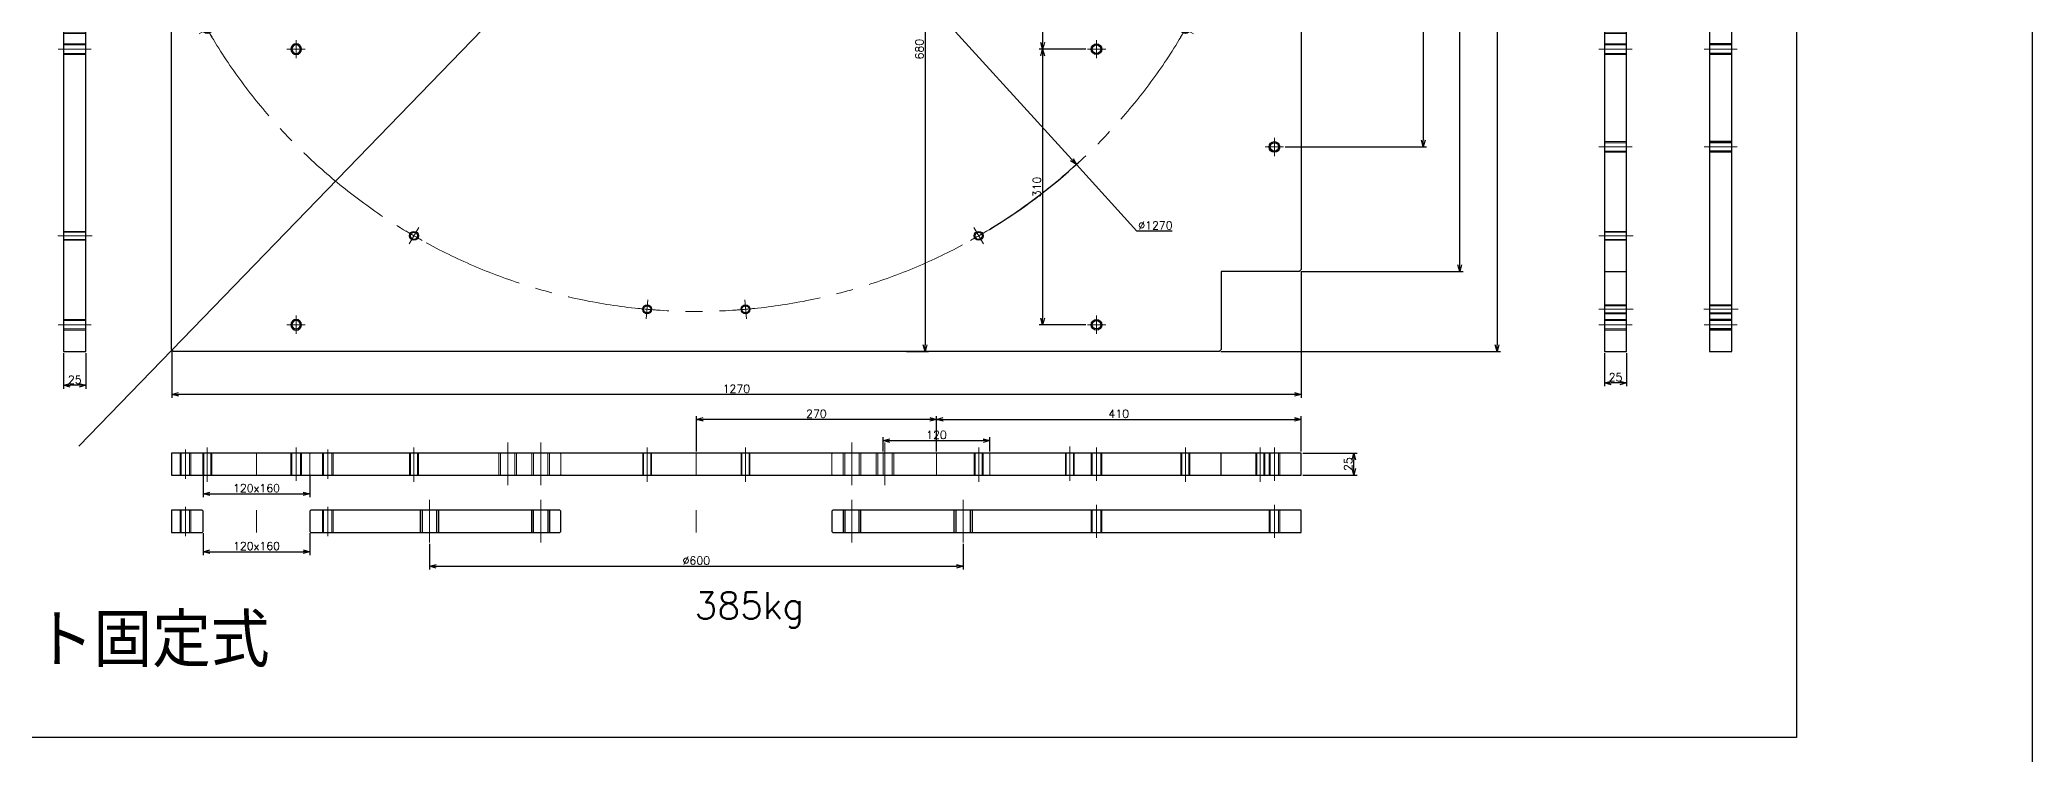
# Model space of a CAD drawing. Header units: millimetres. Extents: x -16130 to 36813, y -8099 to 27484.
# Drawn here: x 34573 to 36813, y 16771 to 17574 of the extents above; entities that cross this region are included whole.
import ezdxf

# ---------------------------------------------------------------- set-up
doc = ezdxf.new("R2010")
doc.units = ezdxf.units.MM
doc.header["$LTSCALE"] = 6
doc.header["$PDMODE"] = 99
doc.header["$PDSIZE"] = 1
doc.linetypes.add('CENTER2', pattern=[28.575, 19.05, -3.175, 3.175, -3.175])
doc.linetypes.add('HIDDEN', pattern=[9.525, 6.35, -3.175])
for name, color, linetype, lineweight in [('04_HIDDEN', 2, 'HIDDEN', 13), ('05_CENTER', 4, 'CENTER2', 13), ('08_DIM', 3, 'Continuous', 13)]:
    doc.layers.add(name, color=color, linetype=linetype, lineweight=lineweight)
doc.layers.add('10_DRAFT', color=8, linetype='Continuous', lineweight=0, plot=False)
doc.styles.add('KSS_TXT', font='txt.shx', dxfattribs={"bigfont": 'extfont2.shx'})
doc.dimstyles.new('KSS_DIM', dxfattribs={"dimtxt": 3, "dimasz": 2.5, "dimexe": 1.25, "dimexo": 0.625, "dimtad": 1, "dimdsep": 46, "dimtxsty": 'KSS_TXT', "dimblk": 'OPEN30', "dimcen": 0, "dimazin": 2, "dimtfac": 0.75, "dimtmove": 0, "dimatfit": 3, "dimldrblk": 'OPEN30', "dimfxl": 1, "dimtolj": 1, "dimarcsym": 0})
doc.dimstyles.new('KSS_DIM$3', dxfattribs={"dimtxt": 3, "dimasz": 2.5, "dimexe": 1.25, "dimexo": 0.625, "dimtad": 1, "dimtih": 1, "dimtoh": 1, "dimdsep": 46, "dimtxsty": 'KSS_TXT', "dimblk": 'OPEN30', "dimcen": 0, "dimazin": 2, "dimtfac": 0.75, "dimtofl": 0, "dimtmove": 0, "dimatfit": 3, "dimldrblk": 'OPEN30', "dimfxl": 1, "dimtolj": 1, "dimarcsym": 0})

# ---------------------------------------------------------------- blocks, each defined once
blk = doc.blocks.new('M12Tz_1_1_1')
at = {"color": 0}
for radius in [6, 4.75]:
    blk.add_circle((0, 0), radius, dxfattribs=at)
at = {"layer": '05_CENTER'}
for p, q in [((10.3, 0), (-10.3, 0)), ((0, -10.3), (0, 10.3))]:
    blk.add_line(p, q, dxfattribs=at)
blk = doc.blocks.new('M10Tz_1_1_1')
at = {"color": 0}
for radius in [5, 4]:
    blk.add_circle((0, 0), radius, dxfattribs=at)
at = {"layer": '05_CENTER'}
for p, q in [((8.3, 0), (-8.3, 0)), ((0, -8.3), (0, 8.3))]:
    blk.add_line(p, q, dxfattribs=at)
blk = doc.blocks.new('A$C20874801_1_1')
at = {"color": 0}
for points in [[(-590, 306.8), (-590, 678), (-588, 680), (588, 680), (590, 678), (590, 590)], [(590, 590), (678, 590), (680, 588), (680, -588), (678, -590), (590, -590)], [(590, -590), (590, -678), (588, -680), (-588, -680), (-590, -678), (-590, -306.8)]]:
    blk.add_lwpolyline(points, dxfattribs=at)
blk.add_lwpolyline([(-507.9, -249.1), (-431.8, -224.4, 0.414214), (-418.9, -199.2), (-456, -85.1, 0.414214), (-481.2, -72.2), (-557.3, -97, 0.414214), (-570.2, -122.2), (-533.1, -236.3, 0.414214)], format="xyb", close=True, dxfattribs=at)
for centre, radius in [((-55.3, 632.6), 5), ((-55.3, 632.6), 4), ((55.3, 632.6), 5), ((55.3, 632.6), 4), ((-317.5, 549.9), 5), ((-317.5, 549.9), 4), ((317.5, 549.9), 5), ((317.5, 549.9), 4), ((-549.9, 317.5), 5), ((-549.9, 317.5), 4), ((549.9, 317.5), 5), ((549.9, 317.5), 4), ((-212.1, 212.1), 10), ((-212.1, 212.1), 8), ((212.1, 212.1), 10), ((212.1, 212.1), 8), ((-67, 161.7), 10), ((-67, 161.7), 8), ((67, 161.7), 10), ((67, 161.7), 8), ((-161.7, 67), 10), ((-161.7, 67), 8), ((161.7, 67), 10), ((161.7, 67), 8), ((635, 0), 5), ((635, 0), 4), ((-161.7, -67), 10), ((-161.7, -67), 8), ((161.7, -67), 10), ((161.7, -67), 8), ((-67, -161.7), 10), ((-67, -161.7), 8), ((67, -161.7), 10), ((67, -161.7), 8), ((-212.1, -212.1), 10), ((-212.1, -212.1), 8), ((212.1, -212.1), 10), ((212.1, -212.1), 8), ((-549.9, -317.5), 5), ((-549.9, -317.5), 4), ((549.9, -317.5), 5), ((549.9, -317.5), 4), ((-317.5, -549.9), 5), ((-317.5, -549.9), 4), ((317.5, -549.9), 5), ((317.5, -549.9), 4), ((-55.3, -632.6), 5), ((-55.3, -632.6), 4), ((55.3, -632.6), 5), ((55.3, -632.6), 4)]:
    blk.add_circle(centre, radius, dxfattribs=at)
blk.add_circle((0, 0), 152.5)
at = {"layer": '04_HIDDEN'}
blk.add_lwpolyline([(-590, -306.8), (-590, 306.8)], dxfattribs=at)
blk.add_circle((270, 0), 60, dxfattribs=at)
at = {"layer": '05_CENTER'}
for p, q in [((-54.4, 622), (-56.3, 643.2)), ((54.4, 622), (56.3, 643.2)), ((-312.2, 540.7), (-322.8, 559.1)), ((312.2, 540.7), (322.8, 559.1)), ((-540.7, 312.2), (-559.1, 322.8)), ((540.7, 312.2), (559.1, 322.8)), ((0, -234.4), (0, 234.4)), ((-200.3, 200.3), (-224, 224)), ((200.3, 200.3), (224, 224)), ((-60.6, 146.2), (-73.4, 177.1)), ((60.6, 146.2), (73.4, 177.1)), ((-146.2, 60.6), (-177.2, 73.4)), ((146.2, 60.6), (177.1, 73.4)), ((270, 70.1), (270, -70.1)), ((446.8, 0), (-234.4, 0)), ((624.4, 0), (645.6, 0)), ((-146.2, -60.6), (-177.2, -73.4)), ((146.2, -60.6), (177.1, -73.4)), ((-524.3, -69.2), (-464.8, -252.2)), ((-567, -184.2), (-422.1, -137.1)), ((-60.6, -146.2), (-73.4, -177.1)), ((60.5, -146.2), (73.4, -177.2)), ((-200.3, -200.3), (-224, -224)), ((200.3, -200.3), (224, -224)), ((-540.7, -312.2), (-559.1, -322.8)), ((540.7, -312.2), (559.1, -322.8)), ((-312.2, -540.7), (-322.8, -559.1)), ((312.2, -540.7), (322.8, -559.1)), ((-54.4, -622), (-56.3, -643.2)), ((54.4, -622), (56.3, -643.2))]:
    blk.add_line(p, q, dxfattribs=at)
blk.add_circle((0, 0), 175, dxfattribs=at)
for centre, radius, start, end in [((0.3, 0), 635, 94.0629, 95.9848), ((-0.3, 0), 635, 84.0152, 85.9371), ((0, 0), 635, 119.0391, 120.9609), ((0, 0), 635, 59.0391, 60.9609), ((0, 0), 635, 149.0391, 150.9609), ((0, 0), 635, 29.0391, 30.9609), ((0, 0), 300, 132.2591, 137.7409), ((0, 0), 300, 42.2591, 47.7409), ((0, 0), 635, 359.0391, 0.9609), ((0, 0), 300, 222.2591, 227.7409), ((0, 0), 300, 312.2591, 317.7409), ((0, 0), 635, 209.0391, 210.9609), ((0, 0), 635, 329.0391, 330.9609), ((0, 0), 635, 239.0391, 240.9609), ((0, 0), 635, 299.0391, 300.9609), ((0.3, 0), 635, 264.0152, 265.9371), ((-0.3, 0), 635, 274.0629, 275.9848)]:
    blk.add_arc(centre, radius, start, end, dxfattribs=at)
at = {"rotation": 180}
blk.add_blockref('M12Tz_1_1_1', (-450, 650), dxfattribs=at)
at = {"xscale": -1}
for p, rotation in [((450, 650), 180), ((650, 450), 180), ((-449.4, -40.9), 17.99942989085299), ((-568.2, -79.5), 17.99942989085299), ((-418.5, -136), 17.99942989085299), ((-570.6, -185.4), 17.99942989085299), ((-387.6, -231.1), 17.99942989085299), ((-506.4, -269.7), 17.99942989085299)]:
    blk.add_blockref('M12Tz_1_1_1', p, dxfattribs=dict(at, rotation=rotation))
for p in [(-450, 340), (-450, -340), (-450, -650)]:
    blk.add_blockref('M12Tz_1_1_1', p, dxfattribs=at)
for p in [(450, 340), (450, -340), (650, -450), (450, -650)]:
    blk.add_blockref('M12Tz_1_1_1', p)
at = {"layer": '04_HIDDEN'}
for p in [(420, 30), (420, -30)]:
    blk.add_blockref('M10Tz_1_1_1', p, dxfattribs=at)
blk = doc.blocks.new('_Open30')
at = {"color": 0, "linetype": 'ByBlock', "lineweight": -2}
for p, q in [((-1, 0.27), (0, 0)), ((0, 0), (-1, -0.27)), ((0, 0), (-1, 0))]:
    blk.add_line(p, q, dxfattribs=at)
blk = doc.blocks.new('*D1845')
at = {"layer": '08_DIM', "color": 0, "lineweight": -2, "transparency": 16777216}
for p, q in [((35973.4, 18353.6), (36132.3, 18353.6)), ((36128.6, 18346.1), (36128.6, 17461.1)), ((35973.4, 17453.6), (36132.3, 17453.6))]:
    blk.add_line(p, q, dxfattribs=at)
at = {"layer": 'Defpoints', "color": 0, "transparency": 16777216}
for p in [(35971.5, 18353.6), (35971.5, 17453.6), (36128.6, 17453.6)]:
    blk.add_point(p, dxfattribs=at)
at = {"layer": '08_DIM', "color": 0, "lineweight": -2, "transparency": 16777216, "xscale": 7.5, "yscale": 7.5, "zscale": 7.5}
for p, rotation in [((36128.6, 18353.6), 90), ((36128.6, 17453.6), 270)]:
    blk.add_blockref('_Open30', p, dxfattribs=dict(at, rotation=rotation))
at = {"layer": '08_DIM', "color": 0, "transparency": 16777216, "insert": (36122.2, 17903.6), "char_height": 9, "attachment_point": 5, "rotation": 90, "style": 'KSS_TXT'}
blk.add_mtext('\\A1;900', dxfattribs=at)
blk = doc.blocks.new('*D1846')
at = {"layer": '08_DIM', "color": 0, "lineweight": -2, "transparency": 16777216}
for p, q in [((35991, 18493.6), (36173.4, 18493.6)), ((36169.6, 17321.1), (36169.6, 18486.1)), ((35991, 17313.6), (36173.4, 17313.6))]:
    blk.add_line(p, q, dxfattribs=at)
at = {"layer": 'Defpoints', "color": 0, "transparency": 16777216}
for p in [(35989.2, 18493.6), (36169.6, 18493.6), (35989.2, 17313.6)]:
    blk.add_point(p, dxfattribs=at)
at = {"layer": '08_DIM', "color": 0, "lineweight": -2, "transparency": 16777216, "xscale": 7.5, "yscale": 7.5, "zscale": 7.5}
for p, rotation in [((36169.6, 18493.6), 90), ((36169.6, 17313.6), 270)]:
    blk.add_blockref('_Open30', p, dxfattribs=dict(at, rotation=rotation))
at = {"layer": '08_DIM', "color": 0, "transparency": 16777216, "insert": (36163.3, 17903.6), "char_height": 9, "attachment_point": 5, "rotation": 90, "style": 'KSS_TXT'}
blk.add_mtext('\\A1;1180', dxfattribs=at)
blk = doc.blocks.new('*D1847')
at = {"layer": '08_DIM', "color": 0, "lineweight": -2, "transparency": 16777216}
for p, q in [((35901, 18583.6), (36215.3, 18583.6)), ((36211.6, 18576.1), (36211.6, 17231.1)), ((35901, 17223.6), (36215.3, 17223.6))]:
    blk.add_line(p, q, dxfattribs=at)
at = {"layer": 'Defpoints', "color": 0, "transparency": 16777216}
for p in [(35899.2, 18583.6), (35899.2, 17223.6), (36211.6, 17223.6)]:
    blk.add_point(p, dxfattribs=at)
at = {"layer": '08_DIM', "color": 0, "lineweight": -2, "transparency": 16777216, "xscale": 7.5, "yscale": 7.5, "zscale": 7.5}
for p, rotation in [((36211.6, 18583.6), 90), ((36211.6, 17223.6), 270)]:
    blk.add_blockref('_Open30', p, dxfattribs=dict(at, rotation=rotation))
at = {"layer": '08_DIM', "color": 0, "transparency": 16777216, "insert": (36205.2, 17903.6), "char_height": 9, "attachment_point": 5, "rotation": 90, "style": 'KSS_TXT'}
blk.add_mtext('\\A1;1360', dxfattribs=at)
blk = doc.blocks.new('*D1850')
at = {"layer": '08_DIM', "color": 0, "lineweight": -2, "transparency": 16777216}
for p, q in [((35749, 18243.6), (35696.8, 18243.6)), ((35700.5, 18236.1), (35700.5, 17571.1)), ((35749, 17563.6), (35696.8, 17563.6))]:
    blk.add_line(p, q, dxfattribs=at)
at = {"layer": 'Defpoints', "color": 0, "transparency": 16777216}
for p in [(35750.8, 18243.6), (35700.5, 17563.6), (35750.8, 17563.6)]:
    blk.add_point(p, dxfattribs=at)
at = {"layer": '08_DIM', "color": 0, "lineweight": -2, "transparency": 16777216, "xscale": 7.5, "yscale": 7.5, "zscale": 7.5}
for p, rotation in [((35700.5, 18243.6), 90), ((35700.5, 17563.6), 270)]:
    blk.add_blockref('_Open30', p, dxfattribs=dict(at, rotation=rotation))
at = {"layer": '08_DIM', "color": 0, "transparency": 16777216, "insert": (35694.1, 17903.6), "char_height": 9, "attachment_point": 5, "rotation": 90, "style": 'KSS_TXT'}
blk.add_mtext('\\A1;680', dxfattribs=at)
blk = doc.blocks.new('*D1851')
at = {"layer": '08_DIM', "color": 0, "lineweight": -2, "transparency": 16777216}
for p, q in [((35749, 17563.6), (35696.8, 17563.6)), ((35700.5, 17556.1), (35700.5, 17261.1)), ((35749, 17253.6), (35696.8, 17253.6))]:
    blk.add_line(p, q, dxfattribs=at)
at = {"layer": 'Defpoints', "color": 0, "transparency": 16777216}
for p in [(35750.8, 17563.6), (35700.5, 17253.6), (35750.8, 17253.6)]:
    blk.add_point(p, dxfattribs=at)
at = {"layer": '08_DIM', "color": 0, "lineweight": -2, "transparency": 16777216, "xscale": 7.5, "yscale": 7.5, "zscale": 7.5}
for p, rotation in [((35700.5, 17563.6), 90), ((35700.5, 17253.6), 270)]:
    blk.add_blockref('_Open30', p, dxfattribs=dict(at, rotation=rotation))
at = {"layer": '08_DIM', "color": 0, "transparency": 16777216, "insert": (35694.1, 17408.6), "char_height": 9, "attachment_point": 5, "rotation": 90, "style": 'KSS_TXT'}
blk.add_mtext('\\A1;310', dxfattribs=at)
blk = doc.blocks.new('*D1852')
at = {"layer": '08_DIM', "color": 0, "lineweight": -2, "transparency": 16777216}
for p, q in [((35547.5, 17903.6), (35572.2, 17903.6)), ((35568.4, 17896.1), (35568.4, 17231.1)), ((35547.5, 17223.6), (35572.2, 17223.6))]:
    blk.add_line(p, q, dxfattribs=at)
at = {"layer": 'Defpoints', "color": 0, "transparency": 16777216}
for p in [(35545.6, 17903.6), (35545.6, 17223.6), (35568.4, 17223.6)]:
    blk.add_point(p, dxfattribs=at)
at = {"layer": '08_DIM', "color": 0, "lineweight": -2, "transparency": 16777216, "xscale": 7.5, "yscale": 7.5, "zscale": 7.5}
for p, rotation in [((35568.4, 17903.6), 90), ((35568.4, 17223.6), 270)]:
    blk.add_blockref('_Open30', p, dxfattribs=dict(at, rotation=rotation))
at = {"layer": '08_DIM', "color": 0, "transparency": 16777216, "insert": (35562, 17563.6), "char_height": 9, "attachment_point": 5, "rotation": 90, "style": 'KSS_TXT'}
blk.add_mtext('\\A1;680', dxfattribs=at)
blk = doc.blocks.new('A$C52421B65_1_1')
at = {"color": 0}
blk.add_line((590, 0), (590, 25), dxfattribs=at)
blk.add_lwpolyline([(-590, 0), (680, 0), (680, 25), (-590, 25)], close=True, dxfattribs=at)
at = {"layer": '04_HIDDEN', "color": 9}
for p, q in [((-580.5, 25), (-580.5, 0)), ((-579.3, 25), (-579.3, 0)), ((-569.8, 25), (-569.8, 0)), ((-568.5, 25), (-568.5, 0)), ((-554.5, 24), (-555.5, 25)), ((-554.9, 25), (-554.9, 0)), ((-554.5, 1), (-554.5, 24)), ((-553.9, 25), (-553.9, 0)), ((-545.9, 25), (-545.9, 0)), ((-544.9, 25), (-544.9, 0)), ((-434.5, 24), (-433.5, 25)), ((-434.5, 1), (-434.5, 24)), ((-420.5, 25), (-420.5, 0)), ((-419.3, 25), (-419.3, 0)), ((-409.8, 25), (-409.8, 0)), ((-408.5, 25), (-408.5, 0)), ((-322.5, 25), (-322.5, 0)), ((-321.5, 25), (-321.5, 0)), ((-313.5, 25), (-313.5, 0)), ((-312.5, 25), (-312.5, 0)), ((-60.3, 25), (-60.3, 0)), ((-59.3, 25), (-59.3, 0)), ((-51.3, 25), (-51.3, 0)), ((-50.3, 25), (-50.3, 0)), ((50.3, 25), (50.3, 0)), ((51.3, 25), (51.3, 0)), ((59.3, 25), (59.3, 0)), ((60.3, 25), (60.3, 0)), ((312.5, 25), (312.5, 0)), ((313.5, 25), (313.5, 0)), ((321.5, 25), (321.5, 0)), ((322.5, 25), (322.5, 0)), ((544.9, 25), (544.9, 0)), ((545.9, 25), (545.9, 0)), ((553.9, 25), (553.9, 0)), ((554.9, 25), (554.9, 0)), ((629.2, 25), (629.2, 0)), ((630.2, 25), (630.2, 0)), ((638.2, 25), (638.2, 0)), ((639.2, 25), (639.2, 0)), ((-555.5, 0), (-554.5, 1)), ((-433.5, 0), (-434.5, 1))]:
    blk.add_line(p, q, dxfattribs=at)
at = {"layer": '04_HIDDEN'}
for p, q in [((-456, 0), (-456, 25)), ((-454.7, 0), (-454.7, 25)), ((-445.2, 0), (-445.2, 25)), ((-444, 0), (-444, 25)), ((-222.1, 0), (-222.1, 25)), ((-220.1, 0), (-220.1, 25)), ((-204.1, 25), (-204.1, 0)), ((-202.1, 25), (-202.1, 0)), ((-185, 0), (-185, 25)), ((-183, 0), (-183, 25)), ((-167, 25), (-167, 0)), ((-165, 25), (-165, 0)), ((-152.5, 24), (-153.5, 25)), ((-152.5, 1), (-152.5, 24)), ((153.5, 25), (152.5, 24)), ((152.5, 24), (152.5, 1)), ((165, 25), (165, 0)), ((167, 25), (167, 0)), ((183, 0), (183, 25)), ((185, 0), (185, 25)), ((202.1, 0), (202.1, 25)), ((204.1, 0), (204.1, 25)), ((220.1, 25), (220.1, 0)), ((222.1, 25), (222.1, 0)), ((444, 0), (444, 25)), ((445.2, 0), (445.2, 25)), ((454.7, 0), (454.7, 25)), ((456, 0), (456, 25)), ((644, 0), (644, 25)), ((645.2, 0), (645.2, 25)), ((654.7, 0), (654.7, 25)), ((656, 0), (656, 25)), ((-153.5, 0), (-152.5, 1)), ((153.5, 0), (152.5, 1))]:
    blk.add_line(p, q, dxfattribs=at)
at = {"layer": '04_HIDDEN', "color": 252}
for p, q in [((210, 0), (210, 25)), ((330, 0), (330, 25)), ((415, 0), (415, 25)), ((416, 0), (416, 25)), ((424, 0), (424, 25)), ((425, 0), (425, 25))]:
    blk.add_line(p, q, dxfattribs=at)
at = {"layer": '05_CENTER', "color": 9}
for p, q in [((-574.5, 29), (-574.5, -4)), ((-549.9, 31.4), (-549.9, -7.2)), ((-414.5, 29), (-414.5, -4)), ((-317.5, 31.4), (-317.5, -7.2)), ((-55.3, 31.4), (-55.3, -7.2)), ((55.3, 31.4), (55.3, -7.2)), ((317.5, 31.4), (317.5, -7.2)), ((549.9, 31.4), (549.9, -7.2)), ((634.2, 31.4), (634.2, -7.2))]:
    blk.add_line(p, q, dxfattribs=at)
at = {"layer": '05_CENTER'}
for p, q in [((-450, -6.1), (-450, 31.1)), ((-212.1, 36.8), (-212.1, -11.1)), ((-175, 36.8), (-175, -11.1)), ((175, 36.8), (175, -11.1)), ((212.1, 36.8), (212.1, -11.1)), ((450, -6.1), (450, 31.1)), ((650, -6.1), (650, 31.1))]:
    blk.add_line(p, q, dxfattribs=at)
at = {"layer": '05_CENTER', "color": 252}
blk.add_line((420, -6.4), (420, 32.2), dxfattribs=at)
at = {"layer": '10_DRAFT'}
for p, q in [((-494.5, 25), (-494.5, 0)), ((0, 25), (0, 0)), ((270, 25), (270, 0))]:
    blk.add_line(p, q, dxfattribs=at)
blk = doc.blocks.new('A$C77635E53_1_1_1')
at = {"color": 0}
for p, q in [((-20, 590), (5, 590)), ((-20, -590), (5, -590))]:
    blk.add_line(p, q, dxfattribs=at)
blk.add_lwpolyline([(5, -680), (5, 680), (-20, 680), (-20, -680)], close=True, dxfattribs=at)
at = {"layer": '04_HIDDEN'}
for p, q in [((5, 656), (-20, 656)), ((5, 654.7), (-20, 654.7)), ((5, 645.2), (-20, 645.2)), ((5, 644), (-20, 644)), ((5, 456), (-20, 456)), ((5, 454.7), (-20, 454.7)), ((5, 445.2), (-20, 445.2)), ((5, 444), (-20, 444)), ((5, 346), (-20, 346)), ((5, 344.8), (-20, 344.8)), ((5, 335.3), (-20, 335.3)), ((5, 334), (-20, 334)), ((-20, 222.1), (5, 222.1)), ((-20, 220.1), (5, 220.1)), ((5, 204.1), (-20, 204.1)), ((5, 202.1), (-20, 202.1)), ((5, 185), (-20, 185)), ((5, 183), (-20, 183)), ((-20, 167), (5, 167)), ((-20, 165), (5, 165)), ((-20, 153.5), (-19, 152.5)), ((-19, 152.5), (4, 152.5)), ((5, 153.5), (4, 152.5)), ((-19, -152.5), (-20, -153.5)), ((4, -152.5), (-19, -152.5)), ((5, -153.5), (4, -152.5)), ((-20, -165), (5, -165)), ((-20, -167), (5, -167)), ((5, -183), (-20, -183)), ((5, -185), (-20, -185)), ((-20, -202.1), (5, -202.1)), ((-20, -204.1), (5, -204.1)), ((5, -220.1), (-20, -220.1)), ((5, -222.1), (-20, -222.1)), ((5, -334), (-20, -334)), ((5, -335.3), (-20, -335.3)), ((5, -344.8), (-20, -344.8)), ((5, -346), (-20, -346)), ((5, -444), (-20, -444)), ((5, -445.2), (-20, -445.2)), ((5, -454.7), (-20, -454.7)), ((5, -456), (-20, -456)), ((5, -644), (-20, -644)), ((5, -645.2), (-20, -645.2)), ((5, -654.7), (-20, -654.7)), ((5, -656), (-20, -656))]:
    blk.add_line(p, q, dxfattribs=at)
at = {"layer": '04_HIDDEN', "color": 9}
for p, q in [((-20, 637.6), (5, 637.6)), ((-20, 636.6), (5, 636.6)), ((-20, 628.6), (5, 628.6)), ((-20, 627.6), (5, 627.6)), ((-20, 554.9), (5, 554.9)), ((-20, 553.9), (5, 553.9)), ((-20, 545.9), (5, 545.9)), ((-20, 544.9), (5, 544.9)), ((-20, 322.5), (5, 322.5)), ((-20, 321.5), (5, 321.5)), ((-20, 313.5), (5, 313.5)), ((-20, 312.5), (5, 312.5)), ((-20, 5), (5, 5)), ((-20, 4), (5, 4)), ((-20, -4), (5, -4)), ((-20, -5), (5, -5)), ((-20, -312.5), (5, -312.5)), ((-20, -313.5), (5, -313.5)), ((-20, -321.5), (5, -321.5)), ((-20, -322.5), (5, -322.5)), ((-20, -544.9), (5, -544.9)), ((-20, -545.9), (5, -545.9)), ((-20, -553.9), (5, -553.9)), ((-20, -554.9), (5, -554.9)), ((-20, -627.6), (5, -627.6)), ((-20, -628.6), (5, -628.6)), ((-20, -636.6), (5, -636.6)), ((-20, -637.6), (5, -637.6))]:
    blk.add_line(p, q, dxfattribs=at)
at = {"layer": '04_HIDDEN', "color": 252}
for p, q in [((-20, 260), (5, 260)), ((-20, 235), (5, 235)), ((-20, 234), (5, 234)), ((-20, 226), (5, 226)), ((-20, 225), (5, 225)), ((-20, 175), (5, 175)), ((-20, 174), (5, 174)), ((-20, 166), (5, 166)), ((-20, 165), (5, 165)), ((-20, 140), (5, 140)), ((-20, 35), (5, 35)), ((-20, 34), (5, 34)), ((-20, 26), (5, 26)), ((-20, 25), (5, 25)), ((-20, -25), (5, -25)), ((-20, -26), (5, -26)), ((-20, -34), (5, -34)), ((-20, -35), (5, -35))]:
    blk.add_line(p, q, dxfattribs=at)
at = {"layer": '05_CENTER'}
for p, q in [((11.1, 650), (-26.1, 650)), ((11.1, 450), (-26.1, 450)), ((11.1, 340), (-26.1, 340)), ((-31.8, 212.1), (16.1, 212.1)), ((-31.8, 175), (16.1, 175)), ((-31.8, -175), (16.1, -175)), ((-31.8, -212.1), (16.1, -212.1)), ((11.1, -340), (-26.1, -340)), ((11.1, -450), (-26.1, -450)), ((11.1, -650), (-26.1, -650))]:
    blk.add_line(p, q, dxfattribs=at)
at = {"layer": '05_CENTER', "color": 9}
for p, q in [((-26.4, 632.6), (12.2, 632.6)), ((-26.4, 549.9), (12.2, 549.9)), ((-26.4, 317.5), (12.2, 317.5)), ((-26.4, 0), (12.2, 0)), ((-26.4, -317.5), (12.2, -317.5)), ((-26.4, -549.9), (12.2, -549.9)), ((-26.4, -632.6), (12.2, -632.6))]:
    blk.add_line(p, q, dxfattribs=at)
at = {"layer": '05_CENTER', "color": 252}
for p, q in [((-26.4, 230), (12.2, 230)), ((-26.4, 170), (12.2, 170)), ((-26.4, 30), (12.2, 30)), ((-26.4, -30), (12.2, -30))]:
    blk.add_line(p, q, dxfattribs=at)
at = {"layer": '10_DRAFT'}
for p, q in [((5, 200), (-20, 200)), ((-20, 0), (5, 0))]:
    blk.add_line(p, q, dxfattribs=at)
blk = doc.blocks.new('*D1880')
at = {"layer": '08_DIM', "color": 0, "lineweight": -2, "transparency": 16777216}
for p, q in [((35993, 17109.3), (36054.2, 17109.3)), ((36050.5, 17091.8), (36050.5, 17101.8)), ((35993, 17084.3), (36054.2, 17084.3))]:
    blk.add_line(p, q, dxfattribs=at)
at = {"layer": 'Defpoints', "color": 0, "transparency": 16777216}
for p in [(35991.2, 17109.3), (36050.5, 17109.3), (35991.2, 17084.3)]:
    blk.add_point(p, dxfattribs=at)
at = {"layer": '08_DIM', "color": 0, "lineweight": -2, "transparency": 16777216, "xscale": 7.5, "yscale": 7.5, "zscale": 7.5}
for p, rotation in [((36050.5, 17109.3), 90), ((36050.5, 17084.3), 270)]:
    blk.add_blockref('_Open30', p, dxfattribs=dict(at, rotation=rotation))
at = {"layer": '08_DIM', "color": 0, "transparency": 16777216, "insert": (36044.1, 17096.8), "char_height": 9, "attachment_point": 5, "rotation": 90, "style": 'KSS_TXT'}
blk.add_mtext('\\A1;25', dxfattribs=at)
blk = doc.blocks.new('*D1888')
at = {"layer": '08_DIM', "color": 0, "lineweight": -2, "transparency": 16777216}
for p, q in [((34883.9, 18373.3), (35733.4, 17439.4)), ((35806.6, 17358.9), (35738.5, 17433.8)), ((35846.4, 17358.9), (35806.6, 17358.9))]:
    blk.add_line(p, q, dxfattribs=at)
blk.add_arc((35311.2, 17903.6), 635, 301.256, 312.6292, dxfattribs=at)
at = {"layer": 'Defpoints', "color": 0, "transparency": 16777216}
for p in [(34883.9, 18373.3), (35738.5, 17433.8)]:
    blk.add_point(p, dxfattribs=at)
at = {"layer": '08_DIM', "color": 0, "lineweight": -2, "transparency": 16777216, "xscale": 7.5, "yscale": 7.5, "zscale": 7.5}
for p, rotation in [((34883.9, 18373.3), 132.290869144975), ((35738.5, 17433.8), 312.290869144975)]:
    blk.add_blockref('_Open30', p, dxfattribs=dict(at, rotation=rotation))
at = {"layer": '08_DIM', "color": 0, "transparency": 16777216, "insert": (35827.4, 17365.3), "char_height": 9, "attachment_point": 5, "style": 'KSS_TXT'}
blk.add_mtext('\\A1;%%C1270', dxfattribs=at)
blk = doc.blocks.new('A$C35092195_1_1')
at = {"color": 9}
for p, q in [((1, -80.7), (0, -79.7)), ((24, -80.7), (1, -80.7)), ((25, -79.7), (24, -80.7)), ((1, -240.7), (0, -241.7)), ((24, -240.7), (1, -240.7)), ((25, -241.7), (24, -240.7))]:
    blk.add_line(p, q, dxfattribs=at)
at = {"color": 0}
blk.add_lwpolyline([(25, -680), (25, 680), (0, 680), (0, -680)], close=True, dxfattribs=at)
at = {"layer": '04_HIDDEN'}
for p, q in [((25, 656), (0, 656)), ((25, 654.7), (0, 654.7)), ((25, 645.2), (0, 645.2)), ((25, 644), (0, 644)), ((25, 346), (0, 346)), ((25, 344.8), (0, 344.8)), ((25, 335.3), (0, 335.3)), ((25, 334), (0, 334)), ((0, 222.1), (25, 222.1)), ((0, 220.1), (25, 220.1)), ((25, 204.1), (0, 204.1)), ((25, 202.1), (0, 202.1)), ((25, 185), (0, 185)), ((25, 183), (0, 183)), ((0, 167), (25, 167)), ((0, 165), (25, 165)), ((0, 152.5), (25, 152.5)), ((0, -152.5), (25, -152.5)), ((0, -165), (25, -165)), ((0, -167), (25, -167)), ((25, -183), (0, -183)), ((25, -185), (0, -185)), ((0, -202.1), (25, -202.1)), ((0, -204.1), (25, -204.1)), ((25, -220.1), (0, -220.1)), ((25, -222.1), (0, -222.1)), ((25, -334), (0, -334)), ((25, -335.2), (0, -335.2)), ((25, -344.7), (0, -344.7)), ((25, -346), (0, -346)), ((25, -644), (0, -644)), ((25, -645.2), (0, -645.2)), ((25, -654.7), (0, -654.7)), ((25, -656), (0, -656))]:
    blk.add_line(p, q, dxfattribs=at)
at = {"layer": '04_HIDDEN', "color": 9}
for p, q in [((0, 554.9), (25, 554.9)), ((0, 553.9), (25, 553.9)), ((0, 545.9), (25, 545.9)), ((0, 544.9), (25, 544.9)), ((0, 322.5), (25, 322.5)), ((0, 321.5), (25, 321.5)), ((0, 313.5), (25, 313.5)), ((0, 312.5), (25, 312.5)), ((0, -54.7), (25, -54.7)), ((0, -55.9), (25, -55.9)), ((0, -65.4), (25, -65.4)), ((0, -66.7), (25, -66.7)), ((0, -154.7), (25, -154.7)), ((0, -155.9), (25, -155.9)), ((0, -165.4), (25, -165.4)), ((0, -166.7), (25, -166.7)), ((0, -254.7), (25, -254.7)), ((0, -255.9), (25, -255.9)), ((0, -265.4), (25, -265.4)), ((0, -266.7), (25, -266.7)), ((0, -312.5), (25, -312.5)), ((0, -313.5), (25, -313.5)), ((0, -321.5), (25, -321.5)), ((0, -322.5), (25, -322.5)), ((0, -544.9), (25, -544.9)), ((0, -545.9), (25, -545.9)), ((0, -553.9), (25, -553.9)), ((0, -554.9), (25, -554.9))]:
    blk.add_line(p, q, dxfattribs=at)
at = {"layer": '04_HIDDEN', "color": 252}
for p, q in [((0, 235), (25, 235)), ((0, 234), (25, 234)), ((0, 226), (25, 226)), ((0, 225), (25, 225)), ((0, 175), (25, 175)), ((0, 174), (25, 174)), ((0, 166), (25, 166)), ((0, 165), (25, 165))]:
    blk.add_line(p, q, dxfattribs=at)
at = {"layer": '05_CENTER'}
for p, q in [((31.1, 650), (-6.1, 650)), ((31.1, 340), (-6.1, 340)), ((-11.8, 212.1), (36.1, 212.1)), ((-11.8, 175), (36.1, 175)), ((-11.8, -175), (36.1, -175)), ((-11.8, -212.1), (36.1, -212.1)), ((31.1, -340), (-6.1, -340)), ((31.1, -650), (-6.1, -650))]:
    blk.add_line(p, q, dxfattribs=at)
at = {"layer": '05_CENTER', "color": 9}
for p, q in [((-6.4, 549.9), (32.2, 549.9)), ((-6.4, 317.5), (32.2, 317.5)), ((-4, -60.7), (29, -60.7)), ((-4, -160.7), (29, -160.7)), ((-4, -260.7), (29, -260.7)), ((-6.4, -317.5), (32.2, -317.5)), ((-6.4, -549.9), (32.2, -549.9))]:
    blk.add_line(p, q, dxfattribs=at)
at = {"layer": '05_CENTER', "color": 252}
for p, q in [((-6.4, 230), (32.2, 230)), ((-6.4, 170), (32.2, 170))]:
    blk.add_line(p, q, dxfattribs=at)
at = {"layer": '10_DRAFT'}
for p, q in [((0, 0), (25, 0)), ((0, -160.7), (25, -160.7))]:
    blk.add_line(p, q, dxfattribs=at)
blk = doc.blocks.new('*D1939')
at = {"layer": '08_DIM', "color": 0, "lineweight": -2, "transparency": 16777216}
for p, q in [((35991.2, 17313.7), (35991.2, 17171.4)), ((34721.2, 17223.7), (34721.2, 17171.4)), ((35983.7, 17175.2), (34728.7, 17175.2))]:
    blk.add_line(p, q, dxfattribs=at)
at = {"layer": 'Defpoints', "color": 0, "transparency": 16777216}
for p in [(35991.2, 17315.6), (34721.2, 17225.6), (34721.2, 17175.2)]:
    blk.add_point(p, dxfattribs=at)
at = {"layer": '08_DIM', "color": 0, "lineweight": -2, "transparency": 16777216, "xscale": 7.5, "yscale": 7.5, "zscale": 7.5, "rotation": 180}
blk.add_blockref('_Open30', (34721.2, 17175.2), dxfattribs=at)
at = {"layer": '08_DIM', "color": 0, "lineweight": -2, "transparency": 16777216, "xscale": 7.5, "yscale": 7.5, "zscale": 7.5}
blk.add_blockref('_Open30', (35991.2, 17175.2), dxfattribs=at)
at = {"layer": '08_DIM', "color": 0, "transparency": 16777216, "insert": (35356.2, 17181.6), "char_height": 9, "attachment_point": 5, "style": 'KSS_TXT'}
blk.add_mtext('\\A1;1270', dxfattribs=at)
blk = doc.blocks.new('*D2049')
at = {"layer": '08_DIM', "color": 0, "lineweight": -2, "transparency": 16777216}
for p, q in [((34599.7, 17221.7), (34599.7, 17181.7)), ((34624.7, 17221.7), (34624.7, 17181.7)), ((34617.2, 17185.5), (34607.2, 17185.5))]:
    blk.add_line(p, q, dxfattribs=at)
at = {"layer": 'Defpoints', "color": 0, "transparency": 16777216}
for p in [(34599.7, 17223.6), (34624.7, 17223.6), (34599.7, 17185.5)]:
    blk.add_point(p, dxfattribs=at)
at = {"layer": '08_DIM', "color": 0, "lineweight": -2, "transparency": 16777216, "xscale": 7.5, "yscale": 7.5, "zscale": 7.5, "rotation": 180}
blk.add_blockref('_Open30', (34599.7, 17185.5), dxfattribs=at)
at = {"layer": '08_DIM', "color": 0, "lineweight": -2, "transparency": 16777216, "xscale": 7.5, "yscale": 7.5, "zscale": 7.5}
blk.add_blockref('_Open30', (34624.7, 17185.5), dxfattribs=at)
at = {"layer": '08_DIM', "color": 0, "transparency": 16777216, "insert": (34612.2, 17191.8), "char_height": 9, "attachment_point": 5, "style": 'KSS_TXT'}
blk.add_mtext('\\A1;25', dxfattribs=at)
blk = doc.blocks.new('*D2050')
at = {"layer": '08_DIM', "color": 0, "lineweight": -2, "transparency": 16777216}
for p, q in [((36332.3, 17221.7), (36332.3, 17184.5)), ((36357.3, 17221.7), (36357.3, 17184.5)), ((36349.8, 17188.2), (36339.8, 17188.2))]:
    blk.add_line(p, q, dxfattribs=at)
at = {"layer": 'Defpoints', "color": 0, "transparency": 16777216}
for p in [(36332.3, 17223.6), (36357.3, 17223.6), (36332.3, 17188.2)]:
    blk.add_point(p, dxfattribs=at)
at = {"layer": '08_DIM', "color": 0, "lineweight": -2, "transparency": 16777216, "xscale": 7.5, "yscale": 7.5, "zscale": 7.5, "rotation": 180}
blk.add_blockref('_Open30', (36332.3, 17188.2), dxfattribs=at)
at = {"layer": '08_DIM', "color": 0, "lineweight": -2, "transparency": 16777216, "xscale": 7.5, "yscale": 7.5, "zscale": 7.5}
blk.add_blockref('_Open30', (36357.3, 17188.2), dxfattribs=at)
at = {"layer": '08_DIM', "color": 0, "transparency": 16777216, "insert": (36344.8, 17194.6), "char_height": 9, "attachment_point": 5, "style": 'KSS_TXT'}
blk.add_mtext('\\A1;25', dxfattribs=at)
blk = doc.blocks.new('A$C2F822176_1_1')
at = {"color": 0}
for p, q in [((-433.5, 25), (-434.5, 24)), ((-434.5, 24), (-434.5, 1)), ((-153.5, 25), (-433.5, 25)), ((-310, 0), (-310, 25)), ((-308, 0), (-308, 25)), ((-292, 25), (-292, 0)), ((-290, 25), (-290, 0)), ((-185, 0), (-185, 25)), ((-183, 0), (-183, 25)), ((-167, 25), (-167, 0)), ((-165, 25), (-165, 0)), ((-152.5, 24), (-153.5, 25)), ((-152.5, 1), (-152.5, 24)), ((153.5, 25), (152.5, 24)), ((152.5, 24), (152.5, 1)), ((680, 25), (153.5, 25)), ((165, 25), (165, 0)), ((167, 25), (167, 0)), ((183, 0), (183, 25)), ((185, 0), (185, 25)), ((290, 0), (290, 25)), ((292, 0), (292, 25)), ((308, 25), (308, 0)), ((310, 25), (310, 0)), ((680, 0), (680, 25)), ((-434.5, 1), (-433.5, 0)), ((-433.5, 0), (-153.5, 0)), ((-153.5, 0), (-152.5, 1)), ((153.5, 0), (152.5, 1)), ((153.5, 0), (680, 0))]:
    blk.add_line(p, q, dxfattribs=at)
blk.add_lwpolyline([(-554.5, 24), (-555.5, 25), (-590, 25), (-590, 0), (-555.5, 0), (-554.5, 1), (-554.5, 24)], dxfattribs=at)
at = {"layer": '04_HIDDEN', "color": 9}
for p, q in [((-580.5, 25), (-580.5, 0)), ((-579.3, 25), (-579.3, 0)), ((-569.8, 25), (-569.8, 0)), ((-568.5, 25), (-568.5, 0)), ((-420.5, 25), (-420.5, 0)), ((-419.3, 25), (-419.3, 0)), ((-409.8, 25), (-409.8, 0)), ((-408.5, 25), (-408.5, 0))]:
    blk.add_line(p, q, dxfattribs=at)
at = {"layer": '04_HIDDEN'}
for p, q in [((444, 0), (444, 25)), ((445.2, 0), (445.2, 25)), ((454.7, 0), (454.7, 25)), ((456, 0), (456, 25)), ((644, 0), (644, 25)), ((645.2, 0), (645.2, 25)), ((654.7, 0), (654.7, 25)), ((656, 0), (656, 25))]:
    blk.add_line(p, q, dxfattribs=at)
at = {"layer": '05_CENTER', "color": 9}
for p, q in [((-574.5, 29), (-574.5, -4)), ((-414.5, 29), (-414.5, -4))]:
    blk.add_line(p, q, dxfattribs=at)
at = {"layer": '05_CENTER'}
for p, q in [((-300, 36.8), (-300, -11.1)), ((-175, 36.8), (-175, -11.1)), ((175, 36.8), (175, -11.1)), ((300, 36.8), (300, -11.1)), ((450, -6.1), (450, 31.1)), ((650, -6.1), (650, 31.1))]:
    blk.add_line(p, q, dxfattribs=at)
at = {"layer": '10_DRAFT'}
for p, q in [((-494.5, 25), (-494.5, 0)), ((0, 25), (0, 0))]:
    blk.add_line(p, q, dxfattribs=at)
blk = doc.blocks.new('*D2493')
at = {"layer": '08_DIM', "color": 0, "lineweight": -2, "transparency": 16777216}
for p, q in [((35011.2, 17007), (35011.2, 16978.2)), ((35611.2, 17007), (35611.2, 16978.2)), ((35018.7, 16981.9), (35603.7, 16981.9))]:
    blk.add_line(p, q, dxfattribs=at)
at = {"layer": 'Defpoints', "color": 0, "transparency": 16777216}
for p in [(35011.2, 17008.9), (35611.2, 17008.9), (35611.2, 16981.9)]:
    blk.add_point(p, dxfattribs=at)
at = {"layer": '08_DIM', "color": 0, "lineweight": -2, "transparency": 16777216, "xscale": 7.5, "yscale": 7.5, "zscale": 7.5, "rotation": 180}
blk.add_blockref('_Open30', (35011.2, 16981.9), dxfattribs=at)
at = {"layer": '08_DIM', "color": 0, "lineweight": -2, "transparency": 16777216, "xscale": 7.5, "yscale": 7.5, "zscale": 7.5}
blk.add_blockref('_Open30', (35611.2, 16981.9), dxfattribs=at)
at = {"layer": '08_DIM', "color": 0, "transparency": 16777216, "insert": (35311.2, 16988.3), "char_height": 9, "attachment_point": 5, "style": 'KSS_TXT'}
blk.add_mtext('\\A1;%%C600', dxfattribs=at)
blk = doc.blocks.new('A$C44770B69_1_1')
at = {"color": 0}
for p, q in [((0, 656), (-25, 656)), ((0, 654.7), (-25, 654.7)), ((0, 645.2), (-25, 645.2)), ((0, 644), (-25, 644)), ((0, 456), (-25, 456)), ((0, 454.7), (-25, 454.7)), ((0, 445.2), (-25, 445.2)), ((0, 444), (-25, 444)), ((0, 346), (-25, 346)), ((0, 344.8), (-25, 344.8)), ((0, 335.3), (-25, 335.3)), ((0, 334), (-25, 334)), ((0, 222.1), (-25, 222.1)), ((0, 220.1), (-25, 220.1)), ((-25, 204.1), (0, 204.1)), ((-25, 202.1), (0, 202.1)), ((0, 185), (-25, 185)), ((0, 183), (-25, 183)), ((-25, 167), (0, 167)), ((-25, 165), (0, 165)), ((-25, 153.5), (-24, 152.5)), ((-24, 152.5), (-1, 152.5)), ((0, 153.5), (-1, 152.5)), ((-24, -152.5), (-25, -153.5)), ((-1, -152.5), (-24, -152.5)), ((0, -153.5), (-1, -152.5)), ((-25, -165), (0, -165)), ((-25, -167), (0, -167)), ((0, -183), (-25, -183)), ((0, -185), (-25, -185)), ((-25, -202.1), (0, -202.1)), ((-25, -204.1), (0, -204.1)), ((0, -220.1), (-25, -220.1)), ((0, -222.1), (-25, -222.1)), ((0, -334), (-25, -334)), ((0, -335.3), (-25, -335.3)), ((0, -344.8), (-25, -344.8)), ((0, -346), (-25, -346)), ((0, -444), (-25, -444)), ((0, -445.2), (-25, -445.2)), ((0, -454.7), (-25, -454.7)), ((0, -456), (-25, -456)), ((0, -644), (-25, -644)), ((0, -645.2), (-25, -645.2)), ((0, -654.7), (-25, -654.7)), ((0, -656), (-25, -656))]:
    blk.add_line(p, q, dxfattribs=at)
for points in [[(-25, 153.5), (-25, 680), (0, 680), (0, 153.5)], [(-25, -153.5), (-25, -680), (0, -680), (0, -153.5)]]:
    blk.add_lwpolyline(points, dxfattribs=at)
at = {"layer": '04_HIDDEN', "color": 9}
for p, q in [((-25, 637.6), (0, 637.6)), ((-25, 636.6), (0, 636.6)), ((-25, 628.6), (0, 628.6)), ((-25, 627.6), (0, 627.6)), ((-25, -627.6), (0, -627.6)), ((-25, -628.6), (0, -628.6)), ((-25, -636.6), (0, -636.6)), ((-25, -637.6), (0, -637.6))]:
    blk.add_line(p, q, dxfattribs=at)
at = {"layer": '05_CENTER'}
for p, q in [((6.1, 650), (-31.1, 650)), ((6.1, 450), (-31.1, 450)), ((6.1, 340), (-31.1, 340)), ((-36.8, 212.1), (11.1, 212.1)), ((-36.8, 175), (11.1, 175)), ((-36.8, -175), (11.1, -175)), ((-36.8, -212.1), (11.1, -212.1)), ((6.1, -340), (-31.1, -340)), ((6.1, -450), (-31.1, -450)), ((6.1, -650), (-31.1, -650))]:
    blk.add_line(p, q, dxfattribs=at)
at = {"layer": '05_CENTER', "color": 9}
for p, q in [((-31.4, 632.6), (7.2, 632.6)), ((-31.4, -632.6), (7.2, -632.6))]:
    blk.add_line(p, q, dxfattribs=at)
at = {"layer": '10_DRAFT'}
blk.add_line((-25, 0), (0, 0), dxfattribs=at)
blk = doc.blocks.new('*D2896')
at = {"layer": '08_DIM', "color": 0, "lineweight": -2, "transparency": 16777216}
for p, q in [((34756.6, 17019.1), (34756.6, 16994.6)), ((34876.6, 17019.1), (34876.6, 16994.6)), ((34764.1, 16998.3), (34869.1, 16998.3))]:
    blk.add_line(p, q, dxfattribs=at)
at = {"layer": 'Defpoints', "color": 0, "transparency": 16777216}
for p in [(34756.6, 17021), (34876.6, 17021), (34876.6, 16998.3)]:
    blk.add_point(p, dxfattribs=at)
at = {"layer": '08_DIM', "color": 0, "lineweight": -2, "transparency": 16777216, "xscale": 7.5, "yscale": 7.5, "zscale": 7.5, "rotation": 180}
blk.add_blockref('_Open30', (34756.6, 16998.3), dxfattribs=at)
at = {"layer": '08_DIM', "color": 0, "lineweight": -2, "transparency": 16777216, "xscale": 7.5, "yscale": 7.5, "zscale": 7.5}
blk.add_blockref('_Open30', (34876.6, 16998.3), dxfattribs=at)
at = {"layer": '08_DIM', "color": 0, "transparency": 16777216, "insert": (34816.6, 17004.7), "char_height": 9, "attachment_point": 5, "style": 'KSS_TXT'}
blk.add_mtext('\\A1;120x160', dxfattribs=at)
blk = doc.blocks.new('*D2897')
at = {"layer": '08_DIM', "color": 0, "lineweight": -2, "transparency": 16777216}
for p, q in [((34756.6, 17083.4), (34756.6, 17059.7)), ((34876.6, 17083.4), (34876.6, 17059.7)), ((34764.1, 17063.4), (34869.1, 17063.4))]:
    blk.add_line(p, q, dxfattribs=at)
at = {"layer": 'Defpoints', "color": 0, "transparency": 16777216}
for p in [(34756.6, 17085.3), (34876.6, 17085.3), (34876.6, 17063.4)]:
    blk.add_point(p, dxfattribs=at)
at = {"layer": '08_DIM', "color": 0, "lineweight": -2, "transparency": 16777216, "xscale": 7.5, "yscale": 7.5, "zscale": 7.5, "rotation": 180}
blk.add_blockref('_Open30', (34756.6, 17063.4), dxfattribs=at)
at = {"layer": '08_DIM', "color": 0, "lineweight": -2, "transparency": 16777216, "xscale": 7.5, "yscale": 7.5, "zscale": 7.5}
blk.add_blockref('_Open30', (34876.6, 17063.4), dxfattribs=at)
at = {"layer": '08_DIM', "color": 0, "transparency": 16777216, "insert": (34816.6, 17069.8), "char_height": 9, "attachment_point": 5, "style": 'KSS_TXT'}
blk.add_mtext('\\A1;120x160', dxfattribs=at)
blk = doc.blocks.new('*D3361')
at = {"layer": '08_DIM', "color": 0, "lineweight": -2, "transparency": 16777216}
for p, q in [((35521.2, 17111.2), (35521.2, 17127.1)), ((35528.7, 17123.3), (35633.7, 17123.3)), ((35641.2, 17111.2), (35641.2, 17127.1))]:
    blk.add_line(p, q, dxfattribs=at)
at = {"layer": 'Defpoints', "color": 0, "transparency": 16777216}
for p in [(35641.2, 17123.3), (35521.2, 17109.3), (35641.2, 17109.3)]:
    blk.add_point(p, dxfattribs=at)
at = {"layer": '08_DIM', "color": 0, "lineweight": -2, "transparency": 16777216, "xscale": 7.5, "yscale": 7.5, "zscale": 7.5, "rotation": 180}
blk.add_blockref('_Open30', (35521.2, 17123.3), dxfattribs=at)
at = {"layer": '08_DIM', "color": 0, "lineweight": -2, "transparency": 16777216, "xscale": 7.5, "yscale": 7.5, "zscale": 7.5}
blk.add_blockref('_Open30', (35641.2, 17123.3), dxfattribs=at)
at = {"layer": '08_DIM', "color": 0, "transparency": 16777216, "insert": (35581.2, 17129.7), "char_height": 9, "attachment_point": 5, "style": 'KSS_TXT'}
blk.add_mtext('\\A1;120', dxfattribs=at)
blk = doc.blocks.new('*D3362')
at = {"layer": '08_DIM', "color": 0, "lineweight": -2, "transparency": 16777216}
for p, q in [((35311.2, 17111.2), (35311.2, 17150.9)), ((35573.7, 17147.1), (35318.7, 17147.1)), ((35581.2, 17111.2), (35581.2, 17150.9))]:
    blk.add_line(p, q, dxfattribs=at)
at = {"layer": 'Defpoints', "color": 0, "transparency": 16777216}
for p in [(35311.2, 17147.1), (35311.2, 17109.3), (35581.2, 17109.3)]:
    blk.add_point(p, dxfattribs=at)
at = {"layer": '08_DIM', "color": 0, "lineweight": -2, "transparency": 16777216, "xscale": 7.5, "yscale": 7.5, "zscale": 7.5, "rotation": 180}
blk.add_blockref('_Open30', (35311.2, 17147.1), dxfattribs=at)
at = {"layer": '08_DIM', "color": 0, "lineweight": -2, "transparency": 16777216, "xscale": 7.5, "yscale": 7.5, "zscale": 7.5}
blk.add_blockref('_Open30', (35581.2, 17147.1), dxfattribs=at)
at = {"layer": '08_DIM', "color": 0, "transparency": 16777216, "insert": (35446.2, 17153.5), "char_height": 9, "attachment_point": 5, "style": 'KSS_TXT'}
blk.add_mtext('\\A1;270', dxfattribs=at)
blk = doc.blocks.new('*D3363')
at = {"layer": '08_DIM', "color": 0, "lineweight": -2, "transparency": 16777216}
for p, q in [((35581.2, 17111.2), (35581.2, 17150.9)), ((35588.7, 17147.1), (35983.7, 17147.1)), ((35991.2, 17111.2), (35991.2, 17150.9))]:
    blk.add_line(p, q, dxfattribs=at)
at = {"layer": 'Defpoints', "color": 0, "transparency": 16777216}
for p in [(35991.2, 17147.1), (35581.2, 17109.3), (35991.2, 17109.3)]:
    blk.add_point(p, dxfattribs=at)
at = {"layer": '08_DIM', "color": 0, "lineweight": -2, "transparency": 16777216, "xscale": 7.5, "yscale": 7.5, "zscale": 7.5, "rotation": 180}
blk.add_blockref('_Open30', (35581.2, 17147.1), dxfattribs=at)
at = {"layer": '08_DIM', "color": 0, "lineweight": -2, "transparency": 16777216, "xscale": 7.5, "yscale": 7.5, "zscale": 7.5}
blk.add_blockref('_Open30', (35991.2, 17147.1), dxfattribs=at)
at = {"layer": '08_DIM', "color": 0, "transparency": 16777216, "insert": (35786.2, 17153.5), "char_height": 9, "attachment_point": 5, "style": 'KSS_TXT'}
blk.add_mtext('\\A1;410', dxfattribs=at)

msp = doc.modelspace()

# ---------------------------------------------------------------- linework, layer by layer
at = {"color": 2}
msp.add_line((36113.85398, 18662.63287), (34616.81445, 17117.20826), dxfattribs=at)
for points in [[(36813.30337, 12196.5069), (26029.08545, 12196.5069), (26029.08545, 21546.28714), (36813.30337, 21546.28714)], [(31882.22443, 20919.96385), (36548.3499, 20919.96385), (36548.3499, 16789.19417), (31882.22443, 16789.19417)]]:
    msp.add_lwpolyline(points, close=True, dxfattribs=at)
at = {"layer": '05_CENTER'}
msp.add_circle((35311.17292, 17903.57052), 635, dxfattribs=at)

# ---------------------------------------------------------------- block references
for name, p in [('A$C35092195_1_1', (34599.71846, 17903.57052)), ('A$C20874801_1_1', (35311.17292, 17903.57052)), ('A$C77635E53_1_1_1', (36352.25721, 17903.57052)), ('A$C44770B69_1_1', (36475.5809, 17903.57052)), ('A$C52421B65_1_1', (35311.17292, 17084.2751)), ('A$C2F822176_1_1', (35311.17292, 17019.95903))]:
    msp.add_blockref(name, p)

# ---------------------------------------------------------------- texts
at = {"layer": '08_DIM', "color": 6, "style": 'KSS_TXT'}
for s, height, p in [('385kg', 30, (35309.03866, 16922.76314)), ('本プレートはフレームにボルト固定式', 60, (33709.30558, 16868.59397))]:
    msp.add_text(s, height=height, dxfattribs=at).set_placement(p)

# ---------------------------------------------------------------- dimensions: what is measured, and where the dimension line sits
at = {"layer": '08_DIM'}
for base, p1, p2, picture, middle in [((36211.59416, 17223.57052), (35899.17292, 18583.57052), (35899.17292, 17223.57052), '*D1847', (36205.21916, 17903.57052)), ((36169.63351, 18493.57052), (35989.17292, 17313.57052), (35989.17292, 18493.57052), '*D1846', (36163.25851, 17903.57052)), ((36128.58118, 17453.57052), (35971.50501, 18353.57052), (35971.50501, 17453.57052), '*D1845', (36122.20618, 17903.57052)), ((35700.51464, 17563.57052), (35750.84083, 18243.57052), (35750.84083, 17563.57052), '*D1850', (35694.13964, 17903.57052)), ((35568.42412, 17223.57052), (35545.61395, 17903.57052), (35545.61395, 17223.57052), '*D1852', (35562.04912, 17563.57052)), ((35700.51464, 17253.57052), (35750.84083, 17563.57052), (35750.84083, 17253.57052), '*D1851', (35694.13964, 17408.57052)), ((36050.46893, 17109.2751), (35991.17292, 17084.2751), (35991.17292, 17109.2751), '*D1880', (36044.08768, 17096.7751))]:
    dim = msp.add_linear_dim(base=base, p1=p1, p2=p2, angle=90, dimstyle='KSS_DIM', override={"dimscale": 3}, dxfattribs=at)
    dim.commit()
    dim.dimension.update_dxf_attribs({"geometry": picture, "text_midpoint": middle})
dim = msp.add_diameter_dim_2p(p1=(34883.88483, 18373.30437), p2=(35738.46101, 17433.83668), dimstyle='KSS_DIM$3', override={"dimscale": 3, "dimpost": '%%C<>', "dimtix": 1, "dimatfit": 2}, dxfattribs=at)
dim.commit()
dim.dimension.update_dxf_attribs({"geometry": '*D1888', "text_midpoint": (35827.43704, 17358.90195), "dimtype": 163})
for base, p1, p2, picture, middle in [((34721.17292, 17175.17564), (35991.17292, 17315.57052), (34721.17292, 17225.57052), '*D1939', (35356.17292, 17181.55064)), ((34599.71846, 17185.46161), (34624.71846, 17223.57052), (34599.71846, 17223.57052), '*D2049', (34612.21846, 17191.84286)), ((36332.25721, 17188.24584), (36357.25721, 17223.57052), (36332.25721, 17223.57052), '*D2050', (36344.75721, 17194.62709))]:
    dim = msp.add_linear_dim(base=base, p1=p1, p2=p2, dimstyle='KSS_DIM', override={"dimscale": 3}, dxfattribs=at)
    dim.commit()
    dim.dimension.update_dxf_attribs({"geometry": picture, "text_midpoint": middle})
at = {"layer": '08_DIM', "color": 1}
for base, p1, p2, picture, middle in [((35311.17292, 17147.11378), (35581.17292, 17109.2751), (35311.17292, 17109.2751), '*D3362', (35446.17292, 17153.48878)), ((35991.17292, 17147.11378), (35581.17292, 17109.2751), (35991.17292, 17109.2751), '*D3363', (35786.17292, 17153.48878)), ((35641.17292, 17123.31639), (35521.17292, 17109.2751), (35641.17292, 17109.2751), '*D3361', (35581.17292, 17129.69139))]:
    dim = msp.add_linear_dim(base=base, p1=p1, p2=p2, dimstyle='KSS_DIM', override={"dimscale": 3}, dxfattribs=at)
    dim.commit()
    dim.dimension.update_dxf_attribs({"geometry": picture, "text_midpoint": middle})
at = {"layer": '08_DIM'}
for base, p1, p2, text, picture, middle in [((34876.62294, 17063.44688), (34756.62294, 17085.2751), (34876.62294, 17085.2751), '<>x160', '*D2897', (34816.62294, 17069.82188)), ((34876.62294, 16998.30554), (34756.62294, 17020.95903), (34876.62294, 17020.95903), '<>x160', '*D2896', (34816.62294, 17004.68054)), ((35611.17292, 16981.94681), (35011.17293, 17008.86041), (35611.17292, 17008.86041), '%%C<>', '*D2493', (35311.17292, 16988.32181))]:
    dim = msp.add_linear_dim(base=base, p1=p1, p2=p2, text=text, dimstyle='KSS_DIM', override={"dimscale": 3}, dxfattribs=at)
    dim.commit()
    dim.dimension.update_dxf_attribs({"geometry": picture, "text_midpoint": middle})

doc.saveas('drawing.dxf')
